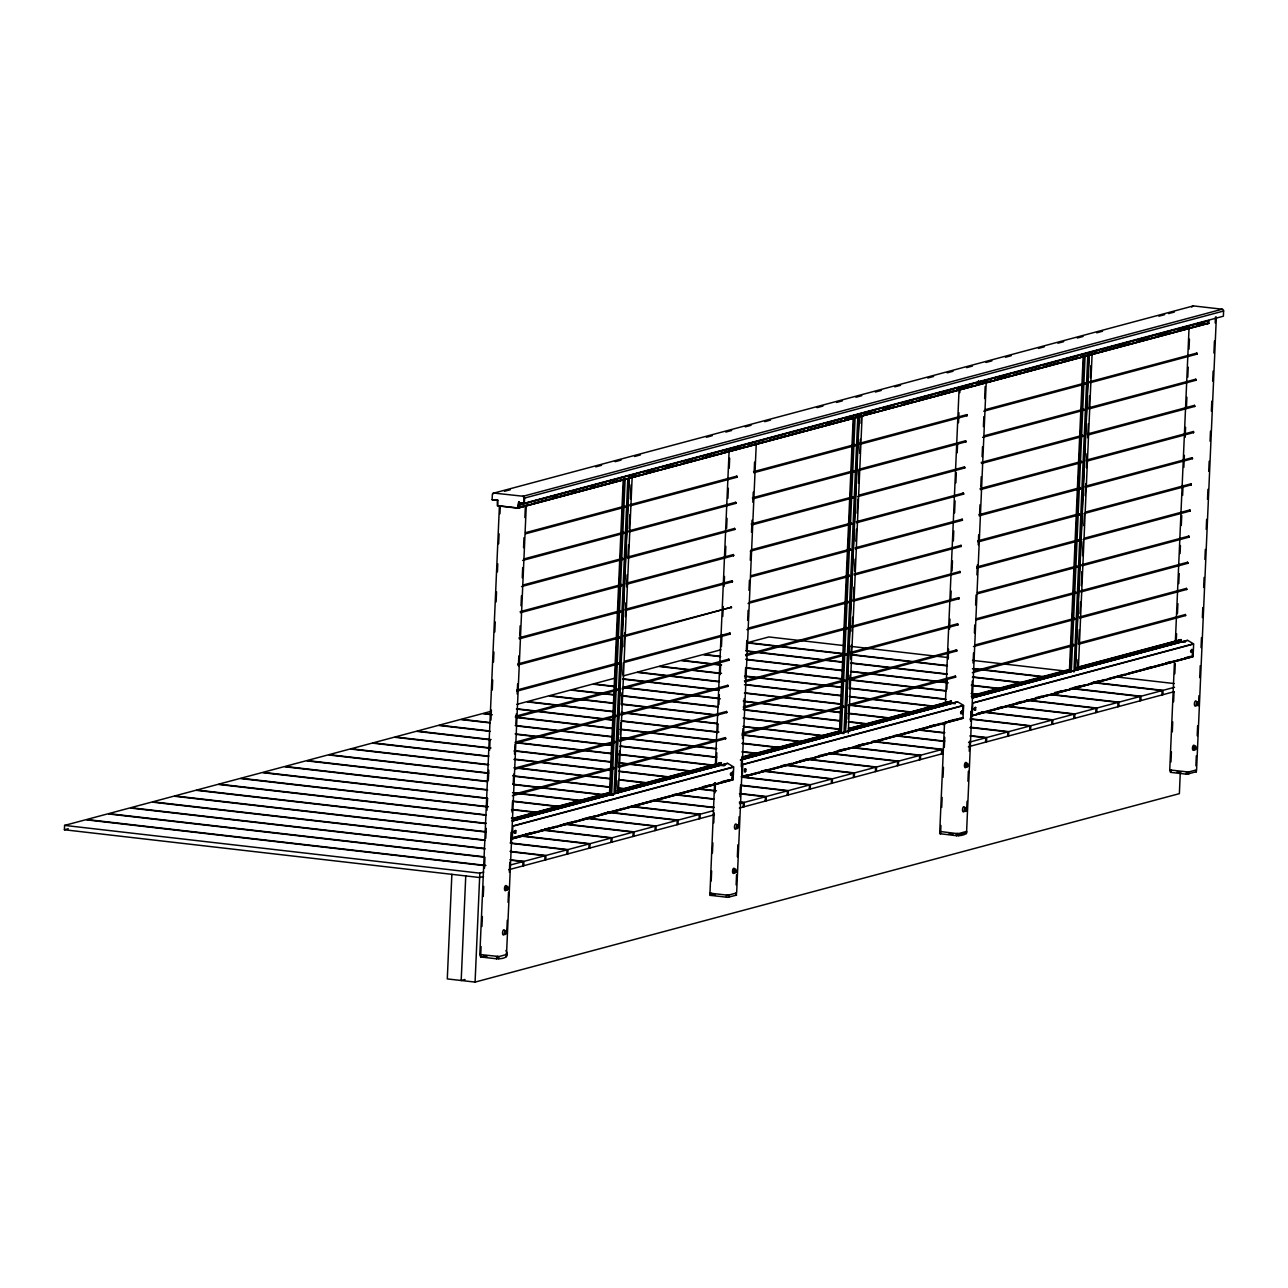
<?xml version="1.0" encoding="UTF-8"?>
<svg xmlns="http://www.w3.org/2000/svg" width="1288" height="1288" viewBox="0 0 1288 1288"><rect width="100%" height="100%" fill="white"/><g stroke="black" fill="none" stroke-linecap="round" stroke-linejoin="round"><path stroke-width="1.5" d="M483.531 876.484L479.651 877.53L64.4 829.762L64.593 825.399L85.668 819.764L484.948 865.681M451.863 874.327L447.29 978.912L475.079 982.1L1179.373 793.649L1180.307 771.947M465.757 875.92L461.185 980.506L465.065 979.476M519.177 501.563L518.71 508.068L497.78 505.669L497.812 500.195L492.129 499.728L492.354 494.528A1.658 1.481 75 0 1 493.916 493.079L1193.413 305.9L1222.183 309.217A1.658 1.481 75 0 1 1223.6 311.02L1223.375 316.204L523.878 503.366L518.662 502.771L518.436 507.987L1208.82 323.208L1208.933 320.551L518.452 505.154L1208.933 320.551M475.079 982.1L479.828 873.167L483.676 872.137M529.481 504.333L517.776 507.392L518.211 508.197L497.329 505.798L497.329 500.324M498.263 956.437L479.828 954.521L499.422 505.701M505.975 950.415C509.935 958.143 502.723 958.787 496.54 958.803L480.666 956.968L481.068 946.535M481.937 926.491L482.372 916.476M483.241 896.448L483.692 886.418M484.465 868.386L484.916 858.371M485.785 838.343L486.22 828.313M487.009 810.281L487.54 798.27M488.329 780.238L488.764 770.208M489.633 750.18L490.068 740.165M490.953 720.121L491.388 710.107M492.258 690.062L492.692 680.048M493.481 662.016L493.916 652.002M494.801 631.957L495.236 621.943M496.105 601.915L496.54 591.884M497.426 571.856L497.764 563.838M498.649 543.81L499.084 533.779M499.953 513.751L500.308 505.733M496.54 958.803L496.637 956.614M518.662 502.046L517.776 507.392M498.746 958.771L498.842 956.598L506.683 954.456L505.749 954.183M523.878 503.366L524.103 498.182A1.658 1.481 75 0 0 522.687 496.379L1222.183 309.217M506.844 930.387L507.279 920.373M508.068 902.341L508.502 892.31M509.388 872.282L509.823 862.268M510.692 842.223L511.127 832.209M512.012 812.164L512.447 802.15M513.236 784.118L513.671 774.104M514.54 754.06L514.991 744.045M515.86 724.017L516.295 713.987M517.164 693.958L517.615 683.944M518.388 665.912L518.839 655.882M519.708 635.853L520.143 625.839M521.012 605.795L521.463 595.781M522.252 577.749L522.687 567.734M523.556 547.69L523.991 537.676M524.876 517.631L525.311 507.617M511.706 838.005L511.658 832.563M506.426 956.726L526.277 505.653M512.27 838.826L512.833 826.22L733.693 767.117L733.146 779.691L511.658 838.987L733.13 779.723M522.767 865.987L522.96 861.624L510.982 860.255M523.717 865.729L523.91 861.366L545.001 855.731L544.808 860.094M545.758 859.837L545.951 855.474L567.026 849.839L566.849 854.185M567.799 853.928L567.992 849.581L589.067 843.93L588.89 848.293M589.84 848.035L590.033 843.672L611.108 838.037L610.914 842.4M623.247 478.927L609.466 794.728L613.426 795.179M610.19 794.728L623.988 478.927M625.147 479.056L611.671 794.857M611.881 842.143L612.074 837.78L633.149 832.145L632.955 836.492M614.07 793.15L627.771 479.361M615.245 793.295L629.027 477.494M615.503 793.408L629.285 477.623M617.644 792.651L618.159 780.657M618.868 764.67L619.48 750.679M620.172 734.691L620.687 722.697M621.476 704.713L622.007 692.719M622.78 674.735L623.312 662.74M624.004 646.753L624.616 632.762M625.324 616.759L625.936 602.768M626.628 586.781L627.143 574.786M627.932 556.802L628.464 544.808M629.156 528.821L629.768 514.83M630.46 498.842L631.072 484.851M618.369 792.651L632.167 476.85M633.921 836.25L634.115 831.887L655.19 826.252L654.996 830.599M655.962 830.341L656.139 825.994L677.23 820.343L677.037 824.706M678.003 824.449L678.18 820.086L699.271 814.451L699.078 818.814M700.028 818.556L700.221 814.193L713.633 810.603M714.615 782.782L709.881 895.289L727.784 897.334L736.559 895.096L735.625 894.822M715.404 764.75L729.056 452.185M710.638 895.434L709.962 892.89M711.201 880.992L711.652 870.978M712.425 852.946L712.876 842.915M713.745 822.887L714.18 812.873M715.049 792.828L715.5 782.814M716.37 762.77L716.804 752.756M717.674 732.727L718.028 724.709M718.897 704.665L719.348 694.651M720.217 674.622L720.652 664.592M721.441 646.56L721.972 634.549M722.761 616.517L723.196 606.487M724.065 586.459L724.5 576.444M725.386 556.4L725.82 546.386M726.609 528.354L727.044 518.34M727.913 498.295L728.348 488.281M729.233 468.236L729.668 458.222M715.017 894.983L711.057 894.532L711.588 893.212M616.711 792.78L721.328 764.798L721.312 762.641M726.513 897.269L726.609 895.08L727.801 895.015M732.276 778.87L732.598 771.657M732.904 771.287L732.18 778.87M728.718 897.237L728.815 895.063L736.639 892.922L756.249 444.119M736.124 884.872L736.559 874.858M737.348 856.826L737.863 844.799M738.652 826.767L739.087 816.753M739.972 796.725L740.407 786.694M741.276 766.666L741.63 758.648M742.5 738.62L742.935 728.589M743.82 708.561L744.255 698.547M745.124 678.502L745.575 668.488M746.348 650.456L746.799 640.442M747.668 620.397L748.103 610.383M748.972 590.339L749.423 580.325M750.292 560.296L750.727 550.266M751.516 532.234L752.047 520.223M752.82 502.191L753.271 492.161M754.14 472.133L754.575 462.118M736.382 895.192L736.237 892.729M741.92 770.755L742.178 765.04M742.258 777.211L742.806 764.686L963.665 705.583L962.941 718.382L741.63 777.453L963.118 718.108M743.16 807.013L743.337 802.649L739.344 802.199M744.11 806.755L744.303 802.392L765.378 796.757L765.201 801.12M766.151 800.862L766.344 796.499L787.419 790.864L787.226 795.211M788.192 794.97L788.385 790.607L809.46 784.972L809.267 789.319M810.233 789.061L810.426 784.714L831.501 779.063L831.307 783.426M832.273 783.168L832.451 778.805L853.542 773.17L853.348 777.533M839.438 733.194L853.22 417.393M853.96 417.393L840.162 733.178L841.644 733.323M841.338 733.323L855.119 417.521M843.962 733.629L857.84 415.831M845.218 731.761L858.999 415.96M845.475 731.874L859.257 416.088M848.132 719.123L848.744 705.132M849.436 689.144L850.048 675.154M850.756 659.166L851.368 645.175M851.98 631.184L852.592 617.194M853.284 601.206L853.896 587.215M854.588 571.212L855.119 559.234M855.908 541.234L856.423 529.239M857.116 513.252L857.728 499.261M858.436 483.274L859.048 469.283M859.74 453.296L860.352 439.305M861.044 423.317L861.398 415.316M848.261 733.114L862.139 415.316M854.314 777.276L854.491 772.913L875.582 767.278L875.389 771.625M876.339 771.367L876.532 767.02L897.623 761.369L897.43 765.732M898.38 765.475L898.573 761.111L919.648 755.476L919.471 759.84M920.421 759.582L920.614 755.219L941.689 749.584L941.512 753.931M942.462 753.689L942.655 749.326L872.781 741.292M944.507 723.244L939.677 833.658L956.485 835.719C961.412 835.944 967.98 834.318 966.612 831.388L986.206 382.568M945.376 703.216L959.109 388.638M940.61 833.9L940.916 825.463M941.705 807.431L942.14 797.417M943.009 777.372L943.46 767.358M944.329 747.33L944.764 737.3M946.857 689.225L947.308 679.195M948.177 659.166L948.612 649.152M949.481 629.108L949.932 619.093M950.802 599.049L951.156 591.047M952.025 571.003L952.46 560.988M953.345 540.944L953.78 530.93M954.569 512.898L955.084 500.871M955.873 482.839L956.308 472.825M957.193 452.796L957.628 442.766M958.497 422.738L958.932 412.724M959.818 392.679L959.979 388.67M848.615 730.731L951.301 703.264L951.349 701.171M956.485 835.719C954.73 832.37 960.156 833.288 957.612 834.849M962.877 709.752L963.038 705.937M958.691 835.703L958.787 833.529L966.612 831.388M978.381 383.985L978.526 380.636M966.612 811.327L967.047 801.297M967.932 781.269L968.367 771.254M969.236 751.21L969.671 741.196M970.556 721.151L970.991 711.137M971.78 693.105L972.295 681.078M973.084 663.046L973.519 653.032M974.404 633.004L974.758 624.986M975.628 604.941L976.063 594.927M976.932 574.899L977.383 564.869M978.252 544.84L978.687 534.826M979.556 514.781L980.007 504.767M980.78 486.735L981.231 476.721M982.1 456.676L982.535 446.662M983.404 426.618L983.855 416.604M984.644 398.572L985.159 386.545M971.361 714.904L971.522 711.298M966.354 833.658L966.451 831.468M972.215 715.677L972.762 703.135L1193.638 644.048L1193.091 656.622L971.603 715.919L1193.074 656.655M985.578 742.146L985.771 737.783L969.8 735.947M986.544 741.888L986.737 737.525L1007.812 731.89L1007.619 736.253M1008.585 735.995L1008.762 731.632L1029.853 725.997L1029.659 730.344M1030.625 730.087L1030.803 725.74L1051.894 720.089L1051.7 724.452M1052.65 724.194L1052.843 719.831L1073.934 714.196L1073.741 718.559M1069.394 671.66L1083.192 355.858M1083.933 355.858L1070.135 671.644L1071.31 671.789L1085.092 355.987M1073.934 672.078L1087.813 354.297M1075.19 670.227L1088.972 354.425M1075.448 670.34L1089.229 354.538M1074.691 718.302L1074.884 713.938L1095.959 708.303L1095.782 712.65M1077.589 669.583L1078.024 659.585M1078.716 643.598L1079.328 629.607M1080.02 613.619L1080.552 601.625M1081.244 585.638L1081.856 571.647M1082.548 555.659L1083.16 541.668M1083.868 525.665L1084.383 513.687M1085.172 495.687L1085.704 483.692M1086.396 467.705L1087.008 453.714M1087.7 437.727L1088.312 423.736M1089.02 407.749L1089.535 395.754M1090.324 377.77L1090.839 365.776M1078.314 669.567L1092.111 353.781M1096.732 712.409L1096.925 708.046L1118 702.411L1117.823 706.758M1118.773 706.5L1118.966 702.153L1140.041 696.502L1139.848 700.865M1140.814 700.608L1141.007 696.245L1162.082 690.61L1161.889 694.973M1162.855 694.715L1163.048 690.352L1174.543 687.277M1216.355 317.025L1196.584 769.854L1188.518 772.027L1169.745 769.934L1174.463 661.71M1175.348 641.682L1189.082 327.104M1170.969 761.933L1171.404 751.902M1172.289 731.874L1172.724 721.86M1173.593 701.815L1174.028 691.801M1174.817 673.769L1175.268 663.755M1176.218 641.714L1176.572 633.696M1177.441 613.652L1177.892 603.637M1178.762 583.609L1179.196 573.579M1180.066 553.55L1180.42 545.532M1181.289 525.504L1181.74 515.474M1182.609 495.445L1183.044 485.431M1183.833 467.399L1184.364 455.372M1185.153 437.34L1185.588 427.326M1186.457 407.282L1186.892 397.268M1187.778 377.223L1188.212 367.209M1189.001 349.177L1189.436 339.163M1195.924 771.802L1186.876 774.233L1170.583 772.365L1170.679 770.192M1076.655 669.712L1181.273 641.714L1181.354 639.734L1076.736 667.764M1186.457 774.185L1186.554 772.011M1192.769 650.118L1192.511 655.834L1192.463 650.392M1188.663 774.169L1188.76 771.995M1195.892 765.813L1196.327 755.798M1197.196 735.754L1197.631 725.74M1198.516 705.711L1198.951 695.681M1199.74 677.649L1200.255 665.638M1201.044 647.606L1201.479 637.576M1202.364 617.548L1202.799 607.534M1203.668 587.489L1204.103 577.475M1204.892 559.443L1205.327 549.429M1206.212 529.384L1206.647 519.37M1207.516 499.325L1207.951 489.311M1208.74 471.279L1209.19 461.265M1210.06 441.221L1210.495 431.206M1211.364 411.178L1211.815 401.148M1212.684 381.119L1213.119 371.105M1213.908 353.073L1214.439 341.046M1215.212 323.014L1215.486 316.993M1196.327 772.124L1196.423 769.934M514.347 832L515.023 831.179M514.991 832.016L514.62 831.211M744.48 770.224L744.915 771.77L745.704 769L745.591 771.593L744.416 771.721M961.073 711.829L961.476 712.892M960.945 713.021L961.524 711.829M975.032 708.207L974.42 709.527L975.096 708.722M1191.48 651.004L1191.271 650.134M1208.82 323.256L517.889 508.148M1187.311 640.458L972.263 697.999M744.915 770.675L745.06 769.741M973.744 708.464L973.986 709.511M514.186 832.048L515.731 830.535L515.619 833.143L514.186 832.048L514.459 833.255M515.731 830.535L514.959 832.483M515.232 830.47L515.619 833.143M730.65 774.12L732.196 772.607L732.083 775.215L730.65 774.12L730.924 775.328M731.149 774.169L732.196 772.607M731.697 772.542L732.083 775.215M745.704 769L744.544 769.113L744.641 770.562M745.205 768.936L745.591 771.593M960.623 712.586L962.168 711.073L962.055 713.681L960.623 712.586L960.896 713.794M961.122 712.634L962.168 711.073M961.669 711.008L962.055 713.681M974.114 708.964L975.676 707.466L975.547 710.058L974.114 708.964L974.887 710.235M974.614 709.028L975.676 707.466M975.048 710.01L975.161 707.402M1190.595 651.052L1192.141 649.538L1192.028 652.147L1190.595 651.052L1190.869 652.259M1192.141 649.538L1191.513 651.181M1191.641 649.474L1192.028 652.147M978.365 384.42L978.977 381.844M514.878 832.37L514.926 831.324M731.487 773.251L731.504 774.426M731.439 774.426L731.182 773.267M965.324 764.509L965.34 765.861M1193.364 747.233L1193.316 748.457M730.57 773.186L730.441 774.587M733.5 870.141L733.532 871.718M741.502 777.179L962.522 717.802M1201.994 324.383L1208.595 323.465M1192.334 656.542L1166.912 662.966M479.828 954.521L480.666 956.968M939.773 831.436L956.582 833.545M1169.745 769.902L1170.583 772.365M505.556 887.303L505.588 888.994M957.403 701.847L740.342 760.065M749.004 443.378L748.392 446.501M624.922 506.071L625.131 507.15L624.922 506.071L525.488 532.685M624.116 533.264L623.666 532.266L624.116 533.264L522.654 560.425M735.657 502.288L735.867 503.366L735.657 502.288L628.576 530.946M734.852 529.481L734.385 528.466L734.852 529.481L627.642 558.171M620.687 611.703L620.236 610.705L620.687 611.703L519.225 638.864M853.751 470.684L853.96 471.762L853.751 470.684L752.401 497.812M732.228 580.727L732.437 581.806L732.228 580.727L625.147 609.385M618.079 662.95L618.288 664.028L618.079 662.95L516.73 690.078M852.946 497.876L852.495 496.878L852.946 497.876L751.484 525.037M965.63 440.754L965.839 441.832L965.63 440.754L860.448 468.896M624.213 636.61L731.632 607.195L624.004 635.531M617.274 690.143L616.807 689.144L617.274 690.143L515.796 717.303M964.487 466.9L964.696 467.979L964.487 466.9L859.305 495.043M850.338 549.123L850.547 550.201L850.338 549.123L750.888 575.736M616.131 716.289L615.664 715.291L616.131 716.289L516.569 742.935M963.682 494.093L963.215 493.079L963.682 494.093L856.472 522.783M614.65 741.389L614.859 742.468L614.65 741.389L515.216 768.002M849.517 576.316L849.066 575.317L849.517 576.316L748.054 603.476M962.2 519.193L962.41 520.271L962.2 519.193L855.119 547.851M1197.067 354.103L1196.616 353.105L1197.067 354.103L1089.857 382.81M1082.58 435.296L1082.789 436.374L1082.58 435.296L981.231 462.408M613.507 767.535L613.716 768.614L613.507 767.535L514.073 794.149M961.057 545.339L961.267 546.418L961.057 545.339L853.976 573.997M1081.775 462.489L1081.324 461.49L1081.775 462.489L980.313 489.649M1194.459 405.366L1194.668 406.445L1194.459 405.366L1087.378 434.008M960.252 572.516L959.802 571.518L960.252 572.516L853.042 601.222M725.386 737.605L725.595 738.684L725.386 737.605L618.304 766.263M958.771 597.632L958.98 598.711L958.771 597.632L851.69 626.29M1079.167 513.735L1079.376 514.814L1079.167 513.735L977.817 540.847M1192.511 458.689L1192.044 457.691L1192.511 458.689L1085.301 487.395M957.628 623.778L957.853 624.857L957.628 623.778L850.547 652.436M1078.346 540.928L1077.895 539.93L1078.346 540.928L976.884 568.089M843.479 706.001L843.688 707.08L843.479 706.001L742.13 733.114M1191.03 483.805L1191.239 484.884L1191.03 483.805L1085.865 511.948M956.823 650.955L956.372 649.957L956.823 650.955L849.613 679.662M1189.887 509.951L1190.096 511.03L1189.887 509.951L1084.721 538.094M1189.082 537.128L1188.631 536.13L1189.082 537.128L1081.872 565.835M1074.933 619.367L1074.466 618.369L1074.933 619.367L973.454 646.528M1187.6 562.244L1187.81 563.323L1187.6 562.244L1080.519 590.886M1186.457 588.391L1186.683 589.469L1186.457 588.391L1079.376 617.033M1185.652 615.567L1185.202 614.569L1185.652 615.567L1078.442 644.274M514.105 831.082L514.041 832.595M744.609 771.126L745.124 770.063M716.579 764.203L721.151 762.609L618.481 790.091M945.022 703.2L951.124 701.075L848.454 728.557M1174.994 641.666L1181.354 639.701M736.8 476.141L737.01 477.22L736.8 476.141L629.719 504.799M854.894 444.537L855.103 445.616L854.894 444.537L753.544 471.666M966.902 414.607L966.982 415.686L966.902 414.607L859.676 443.265M1084.995 383.003L1085.076 384.082L1084.995 383.003L985.433 409.616M622.635 558.364L622.861 559.443L622.635 558.364L523.202 584.977M1083.723 409.149L1083.933 410.228L1083.723 409.149L984.29 435.763M1195.731 379.219L1195.811 380.298L1195.731 379.219L1088.505 407.861M621.508 584.511L621.718 585.589L621.508 584.511L520.159 611.639M733.371 554.581L733.58 555.659L733.371 554.581L626.29 583.239M851.465 522.976L851.69 524.055L851.465 522.976L752.031 549.59M1193.445 431.512L1193.525 432.591L1193.445 431.512L1086.235 460.154M619.351 636.803L619.431 637.882L619.351 636.803L517.873 663.932M1080.294 487.589L1080.519 488.667L1080.294 487.589L978.961 514.701M731.085 606.873L731.423 607.92M729.942 633.02L730.151 634.099L729.942 633.02L624.777 661.163M848.051 601.416L848.261 602.494L848.051 601.416L748.618 628.029M728.799 659.166L729.024 660.245L728.799 659.166L623.634 687.309M846.908 627.562L847.118 628.641L846.908 627.562L745.559 654.674M1076.881 566.028L1077.09 567.106L1076.881 566.028L977.447 592.641M727.801 685.313L727.881 686.391L727.801 685.313L620.575 713.971M845.894 653.708L845.975 654.787L845.894 653.708L744.416 680.821M1075.738 592.174L1075.947 593.253L1075.738 592.174L976.304 618.787M726.529 711.459L726.738 712.538L726.529 711.459L619.431 740.117M844.622 679.855L844.831 680.933L844.622 679.855L743.273 706.967M955.358 676.071L955.567 677.15L955.358 676.071L850.177 704.214M1073.451 644.467L1073.661 645.546L1073.451 644.467L974.018 671.08M965.646 832.756L959.914 834.286M504.477 491.291L510.306 489.73M595.748 466.868L601.577 465.306M615.165 461.668L620.993 460.122M634.582 456.483L640.41 454.922M706.42 437.26L712.248 435.698M725.836 432.06L731.664 430.498M745.253 426.859L751.081 425.298M764.67 421.675L770.498 420.113M817.091 407.636L822.919 406.074M836.508 402.436L842.336 400.89M855.94 397.251L861.753 395.69M875.357 392.051L881.169 390.489M894.774 386.851L900.586 385.305M927.779 378.028L933.607 376.466M947.195 372.828L953.023 371.266M966.612 367.627L972.44 366.082M986.028 362.443L991.857 360.882M1005.445 357.243L1011.273 355.681M1038.45 348.404L1044.278 346.842M1057.867 343.22L1063.695 341.658M1077.283 338.019L1083.111 336.458M1096.7 332.819L1102.528 331.257M1158.846 316.204L1164.658 314.642M1168.554 313.596L1174.366 312.034M492.129 499.728L497.812 500.195M524.103 498.182L1223.6 311.02M518.662 502.771L524.361 503.254L524.586 498.054A1.658 1.481 75 0 0 523.169 496.25L493.916 493.079M551.296 498.263L557.092 496.717M570.616 493.095L576.428 491.549M589.952 487.927L595.748 486.381M609.272 482.759L615.068 481.197M628.592 477.59L634.404 476.029M647.928 472.406L653.724 470.861M667.248 467.238L673.044 465.693M686.568 462.07L692.381 460.524M705.904 456.902L711.701 455.356M725.225 451.734L731.021 450.172M734.885 449.142L740.681 447.596M825.721 424.847L831.517 423.285M845.041 419.663L850.837 418.117M864.361 414.495L870.173 412.949M883.697 409.326L889.493 407.781M903.017 404.158L908.813 402.597M922.337 398.99L928.149 397.429M941.673 393.806L947.469 392.26M960.993 388.638L966.789 387.092M980.313 383.47L986.125 381.924M999.649 378.302L1005.445 376.756M1119.465 346.247L1125.261 344.685M1138.785 341.062L1144.581 339.517M1158.105 335.894L1163.917 334.349M1177.441 330.726L1183.237 329.181M1196.761 325.558L1202.557 323.996M533.345 503.302L548.801 499.164M552.665 498.118L568.121 493.98M571.985 492.95L587.457 488.812M591.321 487.782L606.777 483.644M614.505 481.583L620.301 480.022M633.825 476.399L639.637 474.853M643.501 473.823L649.297 472.261M653.161 471.231L658.957 469.685M662.821 468.655L668.617 467.093M672.481 466.063L678.277 464.517M682.141 463.471L687.937 461.925M691.801 460.895L697.613 459.349M701.477 458.303L707.273 456.757M711.137 455.727L716.933 454.165M720.797 453.135L726.593 451.589M730.457 450.559L745.913 446.421M749.777 445.374L765.249 441.237M769.113 440.206L784.569 436.069M788.433 435.038L803.889 430.9M807.753 429.87L823.225 425.732M827.089 424.702L842.545 420.564M846.409 419.518L861.865 415.38M865.729 414.35L875.405 411.774M888.929 408.151L894.725 406.589M908.249 402.983L914.045 401.421M917.909 400.391L923.705 398.845M927.569 397.799L933.381 396.253M937.245 395.223L943.041 393.661M946.905 392.631L952.701 391.085M956.565 390.055L962.361 388.493M966.225 387.463L972.021 385.917M985.545 382.295L991.358 380.749M995.221 379.702L1001.018 378.157M1004.882 377.126L1010.678 375.565M1014.542 374.534L1020.338 372.989M1024.202 371.942L1039.658 367.821M1043.522 366.774L1058.994 362.636M1062.858 361.606L1078.314 357.468M1082.178 356.438L1097.634 352.3M1101.498 351.27L1116.97 347.132M1120.834 346.102L1130.494 343.51M1144.018 339.887L1149.814 338.342M1163.354 334.719L1169.15 333.173M1182.674 329.551L1188.47 327.989M518.291 507.73L978.22 384.661M980.152 384.146L1208.337 322.886M1089.648 381.731L1196.874 353.073M525.697 533.763L625.131 507.15M629.929 505.878L737.01 477.22M753.754 472.744L855.103 445.616M859.901 444.344L966.982 415.686M983.726 411.21L1085.076 384.082M524.345 558.831L623.907 532.218M628.786 532.024L735.867 503.366M752.611 498.891L853.96 471.762M858.758 470.49L965.839 441.832M982.583 437.356L1083.933 410.228M1088.73 408.956L1195.811 380.298M627.433 557.092L734.643 528.434M751.258 523.958L852.736 496.83M521.511 586.571L622.861 559.443M857.615 496.637L964.696 467.979M981.44 463.503L1082.789 436.374M1087.587 435.103L1194.668 406.445M856.262 521.704L963.472 493.046M980.088 488.555L1081.566 461.442M520.368 612.718L621.718 585.589M626.499 584.317L733.58 555.659M750.341 551.184L851.69 524.055M1086.444 461.249L1193.525 432.591M519.016 637.785L620.494 610.657M1085.092 486.301L1192.302 457.659M625.356 610.464L732.437 581.806M751.097 576.815L850.547 550.201M855.329 548.929L962.41 520.271M979.17 515.796L1080.519 488.667M749.745 601.882L849.323 575.269M518.082 665.011L619.431 637.882M854.185 575.076L961.267 546.418M978.027 541.942L1079.376 514.814M1084.158 513.542L1191.239 484.884M852.833 600.144L960.043 571.486M976.674 566.994L1078.153 539.881M516.939 691.157L618.288 664.028M624.986 662.241L730.151 634.099M746.911 629.623L848.261 602.494M1083.015 539.688L1190.096 511.03M491.002 711.298L483.322 713.359L491.308 714.277M516.874 704.375L526.454 701.815L614.296 711.926M614.601 678.229L593.527 683.864L615.487 686.391M623.231 675.926L636.642 672.336L718.495 681.755M720.958 649.764L703.715 654.385L719.686 656.22M64.4 829.762L68.232 828.731M515.586 716.225L617.065 689.096M1081.662 564.74L1188.872 536.082M621.927 688.903L729.024 660.245M745.768 655.769L847.118 628.641M851.899 627.369L958.98 598.711M977.656 593.72L1077.09 567.106M516.359 741.856L615.922 715.243M620.784 715.049L727.881 686.391M744.625 681.916L845.975 654.787M850.756 653.515L957.853 624.857M976.513 619.866L1075.947 593.253M1080.729 591.981L1187.81 563.323M849.404 678.583L956.63 649.925M975.161 644.934L1074.723 618.321M515.425 769.081L614.859 742.468M619.657 741.196L726.738 712.538M743.482 708.062L844.831 680.933M1079.585 618.127L1186.683 589.469M1078.233 643.179L1185.459 614.521M512.366 795.743L613.716 768.614M618.514 767.342L725.595 738.684M742.339 734.208L843.688 707.08M848.486 705.808L955.567 677.15M972.311 672.674L1073.661 645.546M511.916 818.605L610.721 792.152M741.888 757.07L840.694 730.618M971.86 695.52L1068.734 669.599M1076.478 667.538L1181.096 639.54M512.173 818.83L609.047 792.909M616.791 790.832L721.409 762.85M742.146 757.296L840.951 730.86M848.695 728.783L951.381 701.316M971.555 696.1L1070.376 669.663M515.281 818.331L608.29 793.44M619.914 790.333L679.967 774.265M683.848 773.219L699.336 769.081M703.216 768.034L714.84 764.927M745.253 756.797L840.195 731.391M851.819 728.284L944.812 703.393M971.361 696.293L1031.414 680.225M1035.294 679.179L1070.167 669.857M1077.911 667.78L1172.853 642.374M550.749 809.508L556.561 807.962M570.117 804.324L575.929 802.778M805.902 741.244L811.714 739.682M512.093 820.778L608.966 794.857M742.065 759.244L840.871 732.808M972.038 697.71L1070.843 671.273M512.592 820.907L727.639 763.349L733.5 766.859L512.64 825.962M740.616 759.888L957.612 701.815L963.472 705.325L742.613 764.428M972.537 697.822L1187.584 640.281L1193.445 643.791L972.585 702.894M512.318 821.068L727.639 763.349M525.263 834.383L531.075 832.821M544.647 829.198L550.459 827.637M564.015 824.014L569.827 822.452M583.384 818.83L589.196 817.268M602.768 813.646L608.58 812.084M703.119 786.646L709.318 785.133M722.488 781.462L728.702 779.948M747.491 774.925L741.276 776.423M761.047 771.287L766.859 769.741M780.431 766.102L786.244 764.557M799.8 760.918L805.612 759.373M818.878 755.702L824.98 754.188M838.263 750.518L844.365 749.004M857.921 745.366L863.733 743.82M929.614 726.191L935.426 724.629M948.982 721.006L954.794 719.445M977.463 713.375L983.275 711.829M996.832 708.191L1002.644 706.645M1015.926 702.974L1022.028 701.461M1035.294 697.79L1041.396 696.277M1054.566 692.606L1060.765 691.093M1073.934 687.422L1080.149 685.908M1093.705 682.27L1099.517 680.724M1146.014 668.279L1151.826 666.717M1165.399 663.095L1171.211 661.533M1184.767 657.91L1190.579 656.349M511.304 837.957L536.484 831.662M540.348 830.631L546.16 829.07M550.04 828.039L555.853 826.477M559.733 825.447L565.545 823.885M569.409 822.855L575.221 821.293M579.101 820.263L584.913 818.701M588.793 817.671L594.605 816.109M598.469 815.079L604.281 813.517M608.161 812.486L623.666 808.333M627.53 807.302L695.343 789.158M699.223 788.111L714.727 783.973M718.591 782.927L730.216 779.82M743.192 776.342L758.696 772.204M762.577 771.158L778.065 767.02M781.945 765.974L791.637 763.381M795.501 762.351L801.329 760.789M805.193 759.759L811.005 758.197M814.885 757.167L820.698 755.605M824.578 754.575L830.39 753.013M834.254 751.983L840.066 750.421M843.946 749.391L849.758 747.829M853.638 746.799L869.126 742.645M873.006 741.614L940.82 723.47M944.7 722.423L950.512 720.878M954.376 719.831L960.188 718.285M978.977 713.262L994.481 709.108M998.361 708.078L1013.849 703.924M1017.729 702.894L1033.234 698.74M1040.978 696.663L1046.79 695.118M1058.414 691.994L1066.174 689.933M1070.038 688.887L1085.543 684.749M1089.423 683.703L1104.911 679.565M1108.791 678.518L1124.295 674.381M1128.159 673.334L1143.664 669.197M1147.544 668.15L1163.032 664.012M730.618 779.868L511.288 838.408M973.406 715.114L1192.495 656.268M509.549 865.214L522.96 861.624M739.505 803.68L743.337 802.649M968.528 742.403L985.771 737.783M508.744 869.738L714.405 814.708M739.328 808.043L943.347 753.448M968.335 746.766L1174.35 691.64M958.691 833.545L956.791 833.561M728.718 895.08L727.607 895.015M498.842 956.598L497.522 956.549M497.731 956.549L498.054 957.87L496.91 957.886M1187.439 771.947L1186.795 771.898M727.881 895.144L726.818 895.096M843.221 733.5L842.272 733.387M613.265 795.034L612.444 794.97M497.699 956.678L497.313 956.549M1171.516 770.127L1170.889 771.432M1181.273 641.714L1185.25 642.181M844.735 645.674L768.872 636.948L747.797 642.583L843.624 653.612M850.724 646.367L948.548 657.621M972.504 660.374L1066.335 671.161M1116.245 676.908L1174.141 683.558M851.61 654.529L947.437 665.558M973.39 668.536L1045.26 676.812M1093.174 682.318L1163.048 690.352M746.831 642.841L842.658 653.869M850.644 654.787L946.471 665.816M972.424 668.794L1042.298 676.828M1092.208 682.576L1162.082 690.61M745.72 650.778L843.543 662.032M851.529 662.95L947.356 673.978M973.309 676.957L1023.219 682.704M1073.129 688.436L1141.007 696.245M746.766 651.277L842.577 662.29M850.563 663.207L946.39 674.236M972.343 677.214L1024.25 683.187M1070.167 688.468L1140.041 696.502M745.639 659.215L843.463 670.452M851.449 671.37L947.276 682.399M971.233 685.152L999.182 688.372M1051.089 694.345L1118.966 702.153M720.733 656.703L702.765 654.642L681.674 660.277L721.602 664.882M746.686 659.697L842.513 670.71M850.499 671.628L948.306 682.881M972.263 685.635L998.216 688.629M1050.123 694.602L1118 702.411M745.559 667.635L843.382 678.889M849.372 679.565L945.199 690.593M971.152 693.572L979.138 694.49M1027.051 700.012L1096.925 708.046M720.652 665.123L680.724 660.535L659.633 666.186L721.522 673.302M746.605 668.118L842.433 679.13M850.418 680.064L946.245 691.076M972.199 694.071L980.184 694.989M1026.101 700.269L1095.959 708.303M745.478 676.055L841.305 687.067M849.291 688.001L945.118 699.014M1007.007 706.13L1074.884 713.938M720.572 673.56L658.683 666.427L637.608 672.078L719.461 681.497M744.528 676.313L842.352 687.567M850.338 688.484L946.165 699.497M1006.057 706.388L1073.934 714.196M951.301 703.264L955.277 703.715M974.388 710.187L975.547 710.058M745.398 684.475L841.225 695.504M849.211 696.422L937.052 706.516M982.969 711.797L1052.843 719.831M744.448 684.733L842.272 695.987M850.257 696.905L934.106 706.549M982.02 712.055L1051.894 720.089M623.553 678.889L719.38 689.917M745.333 692.896L841.161 703.924M849.146 704.842L913.015 712.184M970.91 718.849L1030.803 725.74M622.587 679.146L718.414 690.175M744.367 693.153L842.191 704.407M848.18 705.1L912.065 712.441M969.961 719.106L1029.853 725.997M623.473 687.309L719.3 698.338M743.256 701.091L841.08 712.345M849.066 713.262L890.99 718.092M938.904 723.598L944.893 724.291M970.846 727.269L1008.762 731.632M614.521 686.649L592.561 684.121L571.486 689.772L615.406 694.812M622.506 687.567L720.33 698.821M744.287 701.574L840.114 712.602M848.1 713.52L888.028 718.108M939.934 724.081L943.927 724.548M969.88 727.527L1007.812 731.89M621.396 695.504L717.223 706.532M743.176 709.511L841 720.765M848.985 721.683L868.949 723.985M918.859 729.716L944.812 732.711M970.766 735.69L986.737 737.525M614.44 695.069L570.52 690.03L549.445 695.665L613.33 703.006M622.426 695.987L718.253 707.015M744.206 709.994L840.034 721.022M848.019 721.94L867.983 724.242M915.897 729.749L943.846 732.969M621.315 703.924L717.142 714.953M743.096 717.931L840.919 729.185M894.822 735.384L944.732 741.131M614.376 703.506L548.495 695.923L527.404 701.558L613.249 711.443M622.346 704.423L718.173 715.436M744.126 718.43L839.953 729.443M895.852 735.883L943.766 741.389M1176.942 772.14L1180.887 772.591M621.235 712.361L717.062 723.373M743.015 726.368L826.864 736.011M622.281 712.844L718.108 723.856M744.062 726.851L823.901 736.028M871.815 741.55L941.689 749.584M517.341 708.835L613.169 719.863M621.154 720.781L718.978 732.035M742.935 734.788L800.83 741.437M852.736 747.41L920.614 755.219M516.391 709.092L614.215 720.346M622.201 721.264L718.028 732.292M741.985 735.046L801.877 741.936M851.787 747.668L919.648 755.476M515.264 717.03L613.088 728.284M621.074 729.201L716.901 740.23M742.854 743.208L780.786 747.571M828.699 753.078L898.573 761.111M492.354 714.76L482.372 713.616L461.297 719.251L489.247 722.471M516.311 717.513L612.138 728.541M620.124 729.459L715.951 740.471M741.904 743.466L777.839 747.604M829.746 753.561L897.623 761.369M515.2 725.45L613.008 736.704M620.993 737.621L716.82 748.65M742.774 751.629L758.745 753.464M808.655 759.212L876.532 767.02M490.277 722.954L460.331 719.509L439.256 725.144L489.166 730.892M516.23 725.933L612.058 736.961M620.043 737.879L715.87 748.908M741.824 751.886L757.795 753.721M805.708 759.228L875.582 767.278M515.12 733.87L612.943 745.124M620.929 746.042L716.74 757.07M784.617 764.879L854.491 772.913M490.197 731.375L438.29 725.402L417.215 731.053L491.082 739.537M516.15 734.369L611.977 745.382M619.963 746.299L715.79 757.328M785.664 765.362L853.542 773.17M721.328 764.798L725.305 765.249M720.588 765.378L724.275 765.797M515.039 742.307L612.863 753.544M618.852 754.237L714.679 765.265M762.593 770.771L832.451 778.805M490.116 739.795L416.249 731.31L395.175 736.945L491.002 747.974M516.069 742.79L611.897 753.802M617.886 754.494L715.709 765.748M761.627 771.029L831.501 779.063M514.959 750.727L610.786 761.739M618.771 762.657L690.642 770.932M742.548 776.906L810.426 784.714M490.036 748.231L394.209 737.203L373.134 742.838L488.925 756.153M513.993 750.985L611.816 762.238M619.802 763.156L691.672 771.415M741.582 777.163L809.46 784.972M514.878 759.147L610.705 770.176M618.691 771.093L672.594 777.292M740.471 785.1L788.385 790.607M487.959 756.41L372.184 743.096L351.093 748.747L488.844 764.589M513.912 759.405L611.736 770.659M619.721 771.576L669.631 777.308M741.502 785.583L787.419 790.864M514.798 767.567L610.625 778.596M618.61 779.514L646.56 782.718M698.466 788.691L716.434 790.768M740.391 793.521L766.344 796.499M487.894 764.847L350.143 748.988L329.052 754.639L488.764 773.009M513.848 767.825L611.655 779.079M619.641 779.997L647.59 783.217M697.5 788.948L715.468 791.025M739.425 793.778L765.378 796.757M512.721 775.762L610.544 787.016M618.53 787.934L626.515 788.852M674.429 794.358L714.357 798.963M740.31 801.941L744.303 802.392M487.814 773.267L328.102 754.897L307.011 760.532L486.687 781.204M513.767 776.245L609.594 787.274M617.58 788.192L623.569 788.884M673.479 794.616L713.407 799.204M948.95 833.9L952.895 834.35M512.64 784.183L604.475 794.744M654.385 800.492L714.277 807.383M487.733 781.687L306.061 760.789L284.986 766.424L486.606 789.625M513.687 784.666L605.521 795.227M651.438 800.508L713.327 807.64M512.56 792.603L580.437 800.412M632.344 806.385L700.221 814.193M487.653 790.108L284.02 766.682L262.945 772.333L486.542 798.045M513.606 793.102L579.487 800.669M631.394 806.642L699.271 814.451M512.479 801.039L560.393 806.546M608.306 812.052L678.18 820.086M487.572 798.528L261.979 772.591L240.904 778.226L488.458 806.707M513.526 801.522L561.439 807.029M607.356 812.309L677.23 820.343M512.415 809.46L536.371 812.213M588.278 818.186L656.139 825.994M487.492 806.948L239.938 778.483L218.863 784.118L486.381 814.885M511.449 809.717L537.402 812.696M587.312 818.444L655.19 826.252M512.334 817.88L516.327 818.331M564.241 823.853L634.115 831.887M485.415 815.143L217.897 784.376L196.823 790.027L486.301 823.322M511.368 818.138L515.361 818.588M563.275 824.111L633.149 832.145M544.196 829.971L612.074 837.78M485.334 823.579L195.873 790.269L174.782 795.92L486.22 831.742M541.234 830.003L611.108 838.037M520.159 835.638L590.033 843.672M485.254 832L173.832 796.177L152.741 801.812L484.143 839.937M521.189 836.121L589.067 843.93M510.096 842.915L567.992 849.581M485.19 840.42L151.791 802.07L130.7 807.705L484.063 848.357M511.143 843.399L567.026 849.839M510.016 851.336L545.951 855.474M485.109 848.84L129.75 807.962L108.675 813.614L483.982 856.778M511.062 851.819L545.001 855.731M509.935 859.756L523.91 861.366M485.029 857.261L107.709 813.871L86.634 819.506L485.898 865.423M710.735 893.26L726.609 895.08M64.593 825.399L479.828 873.167M483.064 956.292L487.025 956.743M492.901 493.996A1.658 1.481 75 0 1 494.399 492.95M1194.54 748.811A2.64 1.127 -83.4 0 1 1192.591 749.519A2.64 1.127 -83.4 0 1 1193.525 745.253A2.64 1.127 -83.4 0 1 1194.684 748.151M1196.278 705.148A2.64 1.127 -83.4 0 1 1194.523 705.277A2.64 1.127 -83.4 0 1 1195.151 701.284A2.64 1.127 -83.4 0 1 1196.681 702.54M504.638 933.43A2.64 1.127 -83.4 0 1 502.867 934.589A2.64 1.127 -83.4 0 1 503.045 930.58A2.64 1.127 -83.4 0 1 504.751 930.805M506.57 889.171A2.64 1.127 -83.4 0 1 504.799 890.33A2.64 1.127 -83.4 0 1 504.976 886.321A2.64 1.127 -83.4 0 1 506.683 886.547M734.402 872.475A2.64 1.127 -83.4 0 1 732.775 872.91A2.64 1.127 -83.4 0 1 732.936 869.223A2.64 1.127 -83.4 0 1 734.562 868.788M734.804 869.867A2.64 1.127 -83.4 0 1 734.82 870.543M736.543 827.637A2.64 1.127 -83.4 0 1 734.772 828.796A2.64 1.127 -83.4 0 1 734.949 824.787A2.64 1.127 -83.4 0 1 736.656 825.012M964.374 810.941A2.64 1.127 -83.4 0 1 962.635 811.07A2.64 1.127 -83.4 0 1 963.247 807.077A2.64 1.127 -83.4 0 1 964.776 808.333M966.048 767.165A2.64 1.127 -83.4 0 1 964.567 766.811A2.64 1.127 -83.4 0 1 964.921 763.253A2.64 1.127 -83.4 0 1 966.467 762.979M966.628 763.478A2.64 1.127 -83.4 0 1 966.644 765.426M1191.867 307.156A1.658 1.481 75 0 1 1193.413 305.9M1195.731 749.165A1.948 0.821 -83.4 0 0 1195.489 746.042A1.948 0.821 -83.4 0 0 1194.346 748.682A1.948 0.821 -83.4 0 0 1195.731 749.165M1197.663 704.906A1.948 0.821 -83.4 0 0 1197.421 701.783A1.948 0.821 -83.4 0 0 1196.278 704.423A1.948 0.821 -83.4 0 0 1197.663 704.906M505.814 933.768A1.948 0.821 -83.4 0 0 505.588 930.644A1.948 0.821 -83.4 0 0 504.445 933.285A1.948 0.821 -83.4 0 0 505.814 933.768M507.746 889.509A1.948 0.821 -83.4 0 0 507.52 886.385A1.948 0.821 -83.4 0 0 506.377 889.026A1.948 0.821 -83.4 0 0 507.746 889.509M735.786 872.234A1.948 0.821 -83.4 0 0 735.561 869.11A1.948 0.821 -83.4 0 0 734.418 871.751A1.948 0.821 -83.4 0 0 735.786 872.234M737.718 827.975A1.948 0.821 -83.4 0 0 737.493 824.851A1.948 0.821 -83.4 0 0 736.35 827.492A1.948 0.821 -83.4 0 0 737.718 827.975M965.759 810.699A1.948 0.821 -83.4 0 0 965.517 807.576A1.948 0.821 -83.4 0 0 964.374 810.216A1.948 0.821 -83.4 0 0 965.759 810.699M967.69 766.441A1.948 0.821 -83.4 0 0 967.449 763.317A1.948 0.821 -83.4 0 0 966.306 765.958A1.948 0.821 -83.4 0 0 967.69 766.441"/></g></svg>
